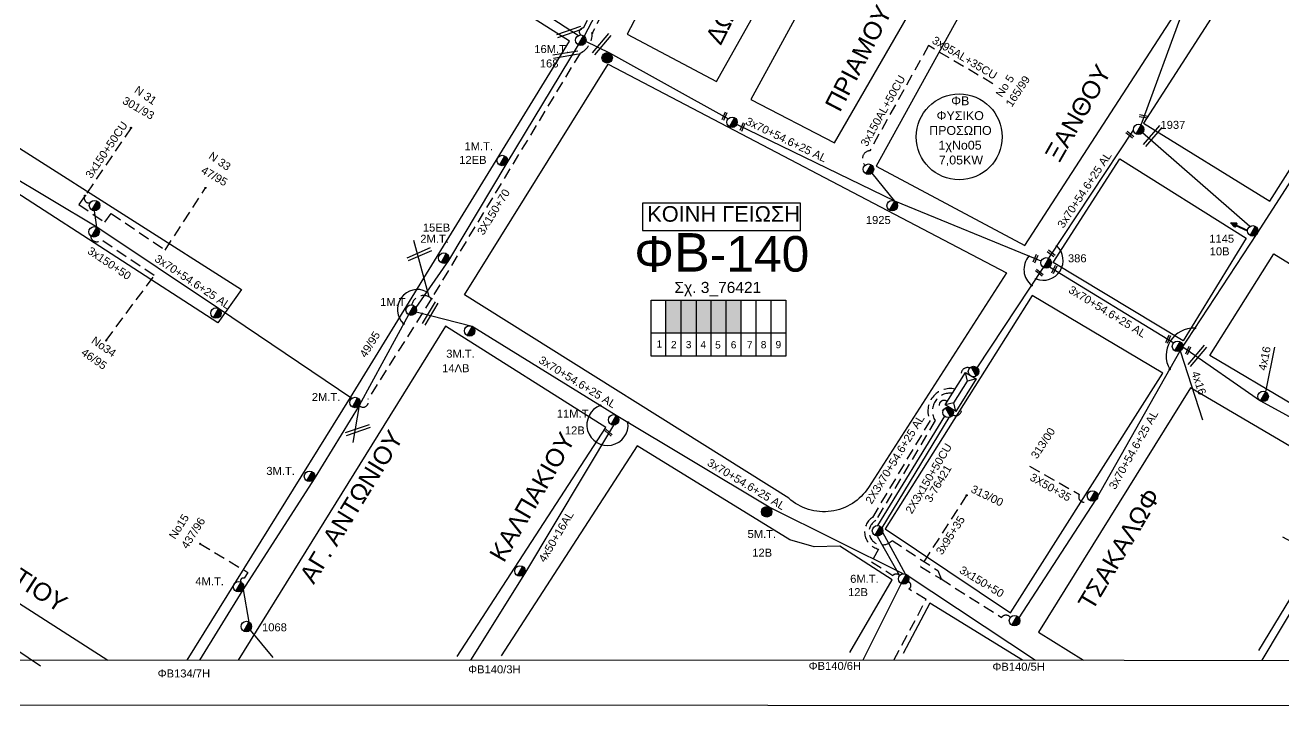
# Model space of a CAD drawing. Header units: millimetres. Extents: x 855 to 3091, y 750 to 2767.
# Drawn here: x 1805.6 to 2088.7, y 753.1 to 906.3 of the extents above; entities that cross this region are included whole.
import ezdxf
from ezdxf.enums import TextEntityAlignment as Align

# ---------------------------------------------------------------- set-up
doc = ezdxf.new("R2010")
doc.units = ezdxf.units.MM
doc.linetypes.add('DASHED', pattern=[19.05, 12.7, -6.35])
for name, color, linetype, lineweight in [('3x150+50', 7, 'Continuous', 30), ('3x150+50CU', 7, 'Continuous', 30), ('3x150+70', 7, 'Continuous', 30), ('3x150AL+50CU', 7, 'Continuous', 30), ('3X50+35', 7, 'Continuous', 30), ('3x70+54.6+25 AL', 7, 'SYN_LINE', 30), ('3x95+35', 7, 'Continuous', 30), ('3x95AL+35CU', 7, 'Continuous', 30), ('4x16', 7, 'Continuous', 30), ('4x16CU', 7, 'Continuous', 30), ('4x50+16AL', 7, 'Continuous', 30), ('Υπόβαθρο ΔΕΗ', 7, 'Continuous', 30)]:
    doc.layers.add(name, color=color, linetype=linetype, lineweight=lineweight)
for name, color, linetype in [('Pillar OTE', 7, 'Continuous'), ('TEXT ΚΑΛΩΔΙΩΝ', 7, 'Continuous'), ('Άγνωστα', 7, 'Continuous'), ('ΑΓΝΩΣΤΟ ΕΝΑΕΡΙΟ ΚΑΛΩΔΙΟ', 7, 'Continuous'), ('ΑΓΝΩΣΤΟ ΥΠΟΓΕΙΟ ΚΑΛΩΔΙΟ', 7, 'DASHED'), ('Επίτονοι', 7, 'Continuous'), ('Επιγραφές - Σχήματα', 7, 'Continuous'), ('Καλώδια ΧΤ   3x150AL+50CU', 7, 'DASHED'), ('Μηχανική τομή', 7, 'Continuous'), ('Στύλος Ξύλινος', 7, 'Continuous'), ('Στύλος Ξύλινος @ 1', 7, 'Continuous'), ('Στύλος ΦΜ', 7, 'Continuous'), ('Στύλος ΦΜ @ 1', 7, 'Continuous'), ('Συνδέσεις', 7, 'Continuous'), ('Τομή', 7, 'Continuous'), ('Υποσταθμός εναέριος 2 στύλων', 7, 'Continuous'), ('Υποσταθμός πόλεως', 7, 'Continuous')]:
    doc.layers.add(name, color=color, linetype=linetype)
doc.styles.add('arial', font='arial.ttf')
doc.styles.get("Standard").update_dxf_attribs({"font": 'arial.ttf'})
doc.linetypes.add('SYN_LINE', pattern='A,0.5,-0.0001,["/\\/\\/\\/",Standard,S=0.1,R=0,X=0,Y=-0.05],-0.25', length=0.7501)

# ---------------------------------------------------------------- blocks, each defined once
blk = doc.blocks.new('ΥΠΑΡΧΩΝ ΤΣΙΜΕΝΤΕΝΙΟΣ ΣΤΥΛΟΣ')
at = {"layer": 'Στύλος ΦΜ'}
blk.add_hatch(color=7, dxfattribs=at).paths.add_polyline_path([(-1.29, -2.28, 0.574793), (2.62, 0, 0.268822), (1.3, 2.27)])
at = {"layer": 'Στύλος ΦΜ', "color": 7}
blk.add_line((-1.29, -2.28), (1.3, 2.27), dxfattribs=at)
blk.add_circle((0, 0), 2.62, dxfattribs=at)
at = {"layer": 'Στύλος ΦΜ', "flags": 4}
for tag, p in [('ΤΥΠΟΣ', (-4.91, 3.03)), ('ΑΡΙΘΜΟΣ', (-4.68, 8.05))]:
    blk.add_attdef(tag, p, '', height=4, dxfattribs=at)
blk = doc.blocks.new('ΥΠΑΡΧΩΝ ΞΥΛΙΝΟΣ ΣΤΥΛΟΣ')
at = {"layer": 'Στύλος Ξύλινος'}
h = blk.add_hatch(color=7, dxfattribs=at)
h.paths.add_polyline_path([(-2.62, 0, 0.270008), (-1.29, -2.28), (1.3, 2.27, 0.576266)])
h.paths.add_polyline_path([(-1.29, -2.28, 0.574793), (2.62, 0, 0.268822), (1.3, 2.27)])
at = {"layer": 'Στύλος Ξύλινος', "color": 7}
blk.add_line((-1.29, -2.28), (1.3, 2.27), dxfattribs=at)
blk.add_circle((0, 0), 2.62, dxfattribs=at)
at = {"layer": 'Στύλος Ξύλινος', "flags": 4}
for tag, p in [('ΑΡΙΘΜΟΣ', (-4.91, 8.6)), ('ΤΥΠΟΣ', (-4.85, 3.39))]:
    blk.add_attdef(tag, p, '', height=4, dxfattribs=at)
blk = doc.blocks.new('ΥΠΟΣΤΑΘΜΟΣ ΕΝΑΕΡΙΟΣ ΕΠΙ 2 ΣΤΥΛΩΝ')
at = {"layer": 'Υποσταθμός εναέριος 2 στύλων', "linetype": 'Continuous'}
for points in [[(-11.97, -2.11, 0.574793), (-8.45, -0.07, 0.268822), (-9.64, 1.98)], [(9.68, -2.15, 0.574793), (13.19, -0.1, 0.268822), (12.01, 1.95)]]:
    blk.add_hatch(color=256, dxfattribs=at).paths.add_polyline_path(points)
for p, q in [((-11.97, -2.11), (-9.64, 1.98)), ((9.68, -2.15), (12.01, 1.95))]:
    blk.add_line(p, q, dxfattribs=at)
for centre in [(-10.81, -0.07), (10.84, -0.1)]:
    blk.add_circle(centre, 2.36, dxfattribs=at)
at = {"layer": 'Υποσταθμός πόλεως', "linetype": 'Continuous', "ltscale": 40}
blk.add_lwpolyline([(-8.57, 2.82), (8.57, 2.82), (8.57, -2.82), (-8.57, -2.82)], close=True, dxfattribs=at)
for points in [[(-5.75, 0), (-8.57, 2.82)], [(-8.57, -2.82), (-5.75, 0)], [(-5.75, 0), (5.75, 0)], [(5.75, 0), (8.57, 2.82)], [(8.57, -2.82), (5.75, 0)]]:
    blk.add_lwpolyline(points, dxfattribs=at)
at = {"layer": 'Υποσταθμός εναέριος 2 στύλων', "ltscale": 40, "flags": 1}
for tag, p in [('ΜΕΤΑΣΧΗΜΑΤΙΣΜΟΣ', (14.09, 2.51)), ('ΙΣΧΥΣ', (14.07, -0.28)), ('ΑΡΙΘΜΟΣ', (14.19, -3))]:
    blk.add_attdef(tag, p, '', height=1.8, dxfattribs=at)
blk = doc.blocks.new('_ΣΥΝΔΕΣΗ')
at = {"layer": 'Συνδέσεις', "linetype": 'SYN_LINE', "ltscale": 40}
blk.add_hatch(color=256, dxfattribs=at).paths.add_polyline_path([(0.5, 0, 1), (-0.5, 0, 1)])
at = {"layer": 'Συνδέσεις'}
blk.add_circle((0, 0), 0.5, dxfattribs=at)
blk = doc.blocks.new('ΤΟΜΗ')
at = {"layer": 'Τομή', "ltscale": 40}
for p, q in [((-5.7, 0), (17.1, 0)), ((-5.7, -2.8), (17.1, -2.8))]:
    blk.add_line(p, q, dxfattribs=at)
blk = doc.blocks.new('ΜΗΧΑΝΙΚΗ ΤΟΜΗ')
at = {"layer": 'Μηχανική τομή', "ltscale": 40}
for p, q in [((-1.9, 0.8), (5.7, 0.8)), ((-1.9, -0.8), (5.7, -0.8))]:
    blk.add_line(p, q, dxfattribs=at)
blk = doc.blocks.new('ΕΠΙΤΟΝΟΣ')
at = {"layer": 'Επίτονοι', "lineweight": 40, "ltscale": 40}
blk.add_hatch(color=256, dxfattribs=at).paths.add_polyline_path([(-1.13, 6.47), (0, 9.1), (1.13, 6.47)])
for p, q in [((-1.13, 6.47), (0, 9.1)), ((1.13, 6.47), (-1.13, 6.47)), ((-1.13, 6.47), (0, 6.47)), ((0, 9.1), (1.13, 6.47)), ((0, 6.47), (0, 0))]:
    blk.add_line(p, q, dxfattribs=at)

msp = doc.modelspace()

# ---------------------------------------------------------------- hatches: boundary and pattern name
at = {"layer": 'Καλώδια ΧΤ   3x150AL+50CU', "linetype": 'DASHED', "lineweight": -3, "ltscale": 0.2}
h = msp.add_hatch(color=27, dxfattribs=at)
h.dxf.hatch_style = 1
h.paths.add_polyline_path([(1953.12, 844.45), (1949.68, 844.45), (1949.68, 837.09), (1953.12, 837.09)])
h = msp.add_hatch(color=5, dxfattribs=at)
h.dxf.hatch_style = 1
h.paths.add_polyline_path([(1953.12, 837.09), (1956.56, 837.08), (1956.56, 844.45), (1953.12, 844.45)])
h = msp.add_hatch(color=1, dxfattribs=at)
h.dxf.hatch_style = 1
h.paths.add_polyline_path([(1959.86, 844.45), (1956.56, 844.45), (1956.56, 837.08), (1959.86, 837.08)])
h = msp.add_hatch(color=6, dxfattribs=at)
h.dxf.hatch_style = 1
h.paths.add_polyline_path([(1963.24, 844.45), (1959.86, 844.45), (1959.86, 837.08), (1963.24, 837.08)])
h = msp.add_hatch(color=85, dxfattribs=at)
h.dxf.hatch_style = 1
h.paths.add_polyline_path([(1963.24, 837.08), (1966.64, 837.07), (1966.64, 844.45), (1963.24, 844.45)])

# ---------------------------------------------------------------- linework, layer by layer
at = {"lineweight": -3, "ltscale": 0.2}
msp.add_circle((2015.67, 881.16), 9.67, dxfattribs=at)
at = {"layer": '3x150+50', "lineweight": -3}
msp.add_lwpolyline([(876.93, 763.69), (2934.6, 763.16), (2934.6, 1746.06), (876.93, 1746.06)], close=True, dxfattribs=at)
at = {"layer": '3x150+50', "color": 2, "linetype": 'DASHED', "lineweight": -3, "ltscale": 0.2}
msp.add_lwpolyline([(1823.78, 835.32), (1834.62, 849.94), (1822.68, 857.97, -0.663793), (1820.3, 858.91, 0.000137)], format="xyb", dxfattribs=at)
at = {"layer": '3x150+50', "color": 5, "linetype": 'DASHED', "lineweight": -3, "ltscale": 0.2}
msp.add_lwpolyline([(2007, 784.46), (2011.58, 781.69), (2025.2, 773.04, -0.513814), (2027.18, 773.02)], format="xyb", dxfattribs=at)
at = {"layer": '3x150+50CU', "color": 2, "linetype": 'DASHED', "lineweight": -3, "ltscale": 0.2}
msp.add_lwpolyline([(1829.4, 883.2), (1819.05, 867.94, 0.683085), (1820.17, 866.31, 1.83171)], format="xyb", dxfattribs=at)
at = {"layer": '3x150+50CU', "color": 27, "linetype": 'DASHED', "lineweight": -3, "ltscale": 0.2}
msp.add_lwpolyline([(2018.03, 829.16, 0.719894), (2016.35, 827.02, -0.357098)], format="xyb", dxfattribs=at)
at = {"layer": '3x150+50CU', "color": 1, "linetype": 'DASHED', "lineweight": -3, "ltscale": 0.2}
msp.add_lwpolyline([(2014.73, 824.41, 0.621844), (2009.11, 817.34), (1996.16, 795.55, 0.664775), (1997.53, 788.42), (1995.94, 785.51), (2000.78, 782.5, -0.433271), (2002.27, 782.44)], format="xyb", dxfattribs=at)
at = {"layer": '3x150+50CU', "color": 5, "linetype": 'DASHED', "lineweight": -3, "ltscale": 0.2}
msp.add_lwpolyline([(2014.15, 823.47, 0.637553), (2010.27, 817.32), (1996.89, 794.83, 1.188342), (2000.56, 790.36), (2010.85, 783.58), (2011.58, 781.69)], format="xyb", dxfattribs=at)
at = {"layer": '3x150+50CU', "color": 85, "linetype": 'DASHED', "lineweight": -3, "ltscale": 0.2}
msp.add_lwpolyline([(2012.11, 819.66, -1.324947), (2012.99, 821.6, 0.014241)], format="xyb", dxfattribs=at)
at = {"layer": '3x150+50CU', "color": 6, "linetype": 'DASHED', "lineweight": -3, "ltscale": 0.2}
msp.add_lwpolyline([(2014.23, 818.64, 0.969147), (2015.7, 820.62, -1.846917)], format="xyb", dxfattribs=at)
at = {"layer": '3x150+70', "color": 85, "linetype": 'DASHED', "lineweight": -3, "ltscale": 0.2}
for points in [[(1954.92, 946.31, -0.544925), (1951.16, 939.27), (1933.1, 904.48, -0.311334), (1930.39, 900.01), (1896.96, 844.76, 0.580515), (1892.52, 843.34)], [(1896.96, 844.76), (1882.66, 822.04, -0.839898), (1880.73, 820.69, 20.297182)]]:
    msp.add_lwpolyline(points, format="xyb", dxfattribs=at)
at = {"layer": '3x150AL+50CU', "color": 27, "linetype": 'DASHED', "lineweight": -3, "ltscale": 0.2}
msp.add_lwpolyline([(2008.77, 901.69), (1995.56, 878.05, 0.64524), (1994.5, 874.78, 62.703297)], format="xyb", dxfattribs=at)
at = {"layer": '3X50+35', "color": 5, "linetype": 'DASHED', "lineweight": -3, "ltscale": 0.2}
msp.add_lwpolyline([(2031.49, 807.05), (2042.71, 800.72, 1.034109), (2044.76, 799.61, 331.216071)], format="xyb", dxfattribs=at)
at = {"layer": '3x70+54.6+25 AL', "color": 27, "linetype": 'SYN_LINE', "lineweight": -3, "ltscale": 15}
for points in [[(2056.61, 883.86), (2066.1, 909.78)], [(1963.72, 885.25), (1937.08, 899.96), (1931.71, 902.65)], [(2034.1, 853.16), (2001.2, 866.69), (1965.64, 883.93)], [(2035.81, 853.83), (2054.86, 882.64)], [(2001.2, 866.69), (1996.07, 873.02)], [(2019.75, 829.17), (2034.64, 851.79)], [(2035.99, 851.92), (2063.93, 834.83)], [(2083.81, 763.38), (2096.89, 785.24)]]:
    msp.add_lwpolyline(points, dxfattribs=at)
at = {"layer": '3x70+54.6+25 AL', "color": 2, "linetype": 'SYN_LINE', "lineweight": -3, "ltscale": 15}
for points in [[(1929.98, 901.88), (1913.93, 875.28), (1900.8, 853.37), (1893.43, 842.77)], [(1879.06, 822.32), (1849.08, 842.53), (1821.68, 860.81), (1790.78, 879.32)], [(1891.83, 841.15), (1880.73, 820.69), (1870.57, 804.2), (1854.55, 779.26), (1844.82, 763.44)]]:
    msp.add_lwpolyline(points, dxfattribs=at)
at = {"layer": '3x70+54.6+25 AL', "color": 5, "linetype": 'SYN_LINE', "lineweight": -3, "ltscale": 15}
for points in [[(2029.14, 772.91), (2046.44, 799.48), (2065.34, 832.98), (2082.72, 859.43), (2101.69, 888.86)], [(2081.01, 860.96), (2056.91, 882.06)]]:
    msp.add_lwpolyline(points, dxfattribs=at)
at = {"layer": '3x70+54.6+25 AL', "color": 2, "linetype": 'SYN_LINE', "lineweight": -3, "ltscale": 4}
msp.add_lwpolyline([(1821.68, 860.81), (1821.21, 864.51)], dxfattribs=at)
at = {"layer": '3x70+54.6+25 AL', "color": 1, "linetype": 'SYN_LINE', "lineweight": -3, "ltscale": 15}
msp.add_lwpolyline([(2003.07, 782.87), (1972.96, 797.81), (1938.53, 818.5), (1906.15, 838.51), (1893.51, 841.75)], dxfattribs=at)
at = {"layer": '3x70+54.6+25 AL', "color": 30, "linetype": 'SYN_LINE', "lineweight": -3, "ltscale": 15}
msp.add_lwpolyline([(2065.96, 833.92), (2083.45, 821.74), (2118.01, 802.88), (2141.45, 789.09), (2167.41, 775)], dxfattribs=at)
at = {"layer": '3x70+54.6+25 AL', "color": 85, "linetype": 'SYN_LINE', "lineweight": -3, "ltscale": 15}
for points in [[(2012.4, 818.29), (1997.3, 793.69)], [(2002.6, 780.67), (1994, 763.4)]]:
    msp.add_lwpolyline(points, dxfattribs=at)
at = {"layer": '3x70+54.6+25 AL', "color": 6, "linetype": 'SYN_LINE', "lineweight": -3, "ltscale": 15}
for points in [[(2013.35, 818.01), (1998.25, 793.22)], [(1758.7, 793.76), (1780.52, 781.31), (1809.07, 762.15)]]:
    msp.add_lwpolyline(points, dxfattribs=at)
at = {"layer": '3x70+54.6+25 AL', "color": 85, "linetype": 'SYN_LINE', "lineweight": -3, "ltscale": 12}
msp.add_lwpolyline([(1997.22, 791.34), (2002.27, 782.44)], dxfattribs=at)
at = {"layer": '3x70+54.6+25 AL', "color": 6, "linetype": 'SYN_LINE', "lineweight": -3, "ltscale": 12}
for points in [[(1998.45, 792.22), (2003.52, 782.82)], [(2003.77, 782.72), (2032.85, 763.39)]]:
    msp.add_lwpolyline(points, dxfattribs=at)
at = {"layer": '3x70+54.6+25 AL', "color": 2, "linetype": 'SYN_LINE', "lineweight": -3, "ltscale": 8}
msp.add_lwpolyline([(1854.6, 779.34), (1855.92, 772)], dxfattribs=at)
at = {"layer": '3x70+54.6+25 AL', "color": 2, "linetype": 'SYN_LINE', "lineweight": -3, "ltscale": 10}
msp.add_lwpolyline([(1856.21, 770.2), (1861.3, 763.98)], dxfattribs=at)
at = {"layer": '3x95+35', "color": 5, "linetype": 'DASHED', "lineweight": -3, "ltscale": 0.2}
msp.add_lwpolyline([(2017.34, 800.51), (2007, 784.46)], dxfattribs=at)
at = {"layer": '3x95AL+35CU', "color": 27, "linetype": 'DASHED', "lineweight": -3, "ltscale": 0.2}
msp.add_lwpolyline([(2023.21, 893.11), (2008.77, 901.69)], dxfattribs=at)
at = {"layer": '4x16', "color": 27, "linetype": 'SYN_LINE', "lineweight": -3, "ltscale": 15}
msp.add_lwpolyline([(2065.34, 832.98), (2070.41, 817.49)], dxfattribs=at)
at = {"layer": '4x16', "color": 30, "linetype": 'SYN_LINE', "lineweight": -3, "ltscale": 10}
msp.add_lwpolyline([(2084.62, 823.78), (2086.69, 833.84)], dxfattribs=at)
at = {"layer": '4x16CU', "color": 27, "linetype": 'SYN_LINE', "lineweight": -3, "ltscale": 10}
msp.add_lwpolyline([(2096.44, 786.83), (2088.45, 791.11)], dxfattribs=at)
at = {"layer": '4x50+16AL', "color": 6, "linetype": 'Continuous', "lineweight": -3, "ltscale": 0.2}
msp.add_lwpolyline([(1778.8, 997.82), (1804.38, 983.87), (1836.82, 963.15), (1863.98, 946.66), (1897.88, 924.98), (1930.06, 903.97)], dxfattribs=at)
at = {"layer": '4x50+16AL', "color": 1, "linetype": 'Continuous', "lineweight": -3, "ltscale": 0.2}
msp.add_lwpolyline([(1937.92, 816.31), (1917.86, 782.82), (1905.74, 763.43)], dxfattribs=at)
at = {"layer": 'Pillar OTE', "lineweight": -3, "ltscale": 40}
for points in [[(1946.35, 831.81), (1946.35, 844.45), (1976.69, 844.45), (1976.68, 831.78), (1946.35, 831.81)], [(1949.68, 831.81), (1949.68, 844.45)], [(1953.12, 831.81), (1953.12, 844.45)], [(1956.56, 831.8), (1956.56, 844.45)], [(1959.86, 831.8), (1959.86, 844.45)], [(1963.24, 831.8), (1963.24, 844.45)], [(1966.64, 831.79), (1966.64, 844.45)], [(1969.98, 831.79), (1969.98, 844.45)], [(1973.36, 831.79), (1973.37, 844.45)], [(1946.35, 837.09), (1976.68, 837.06)]]:
    msp.add_lwpolyline(points, dxfattribs=at)
at = {"layer": 'ΑΓΝΩΣΤΟ ΕΝΑΕΡΙΟ ΚΑΛΩΔΙΟ', "color": 5, "linetype": 'Continuous', "lineweight": -3, "ltscale": 0.2}
msp.add_lwpolyline([(1951.08, 941.66), (1931.32, 903.81)], dxfattribs=at)
at = {"layer": 'ΑΓΝΩΣΤΟ ΥΠΟΓΕΙΟ ΚΑΛΩΔΙΟ', "color": 1, "linetype": 'DASHED', "lineweight": -3, "ltscale": 0.2}
msp.add_lwpolyline([(1954.09, 944.79, -0.631967), (1949.56, 941.16), (1931.11, 905.61, 0.782654), (1930.6, 904.09, 94.740113)], format="xyb", dxfattribs=at)
at = {"layer": 'ΑΓΝΩΣΤΟ ΥΠΟΓΕΙΟ ΚΑΛΩΔΙΟ', "color": 2, "linetype": 'DASHED', "lineweight": -3, "ltscale": 0.2}
msp.add_lwpolyline([(1819.05, 867.94), (1817.68, 865.93), (1823.47, 861.98), (1824.89, 863.95), (1837.06, 855.69), (1846.15, 869.66)], dxfattribs=at)
msp.add_lwpolyline([(1844.93, 789.59), (1855.67, 783.16), (1854.81, 781.84, 0.793912), (1854.17, 780.96, -1.755341)], format="xyb", dxfattribs=at)
at = {"layer": 'ΑΓΝΩΣΤΟ ΥΠΟΓΕΙΟ ΚΑΛΩΔΙΟ', "color": 6, "linetype": 'DASHED', "lineweight": -3, "ltscale": 0.2}
msp.add_lwpolyline([(2000.97, 763.4), (2008.23, 777.07), (2004.31, 779.44, 0.71381), (2004.18, 781.07, -14.385086)], format="xyb", dxfattribs=at)
at = {"layer": 'Επιγραφές - Σχήματα', "lineweight": -3}
msp.add_lwpolyline([(854.53, 1772.42), (3089.94, 1772.28), (3090.64, 753.14), (854.53, 753.28)], close=True, dxfattribs=at)
at = {"layer": 'Επιγραφές - Σχήματα', "color": 206, "lineweight": -3}
msp.add_lwpolyline([(1944.42, 860.08), (1979.94, 860.08), (1979.94, 866.25), (1944.42, 866.25)], close=True, dxfattribs=at)
at = {"layer": 'Υπόβαθρο ΔΕΗ', "lineweight": -3}
for points in [[(2018.75, 959.53), (2041.25, 1004.32), (2003.27, 1022.91), (1940.97, 904.29), (1961.06, 893.62), (1980.7, 928.65)], [(1842.04, 763.44), (1878.77, 822.48), (1928.04, 902.71), (1784.57, 993.39), (1754.27, 910.43), (1854.27, 846.83), (1848.89, 839.32), (1780.71, 883.44), (1770.41, 890.11), (1751.57, 902.88), (1723.63, 827.95), (1824.17, 763.45)], [(1988.4, 925.5), (1968.8, 889.59), (1987.64, 879.84), (2007.93, 915.07)], [(2016.95, 910.75), (1997.03, 874.55), (2030.4, 856.73), (2072.74, 922.01), (2078.86, 918.04), (2057.1, 884.25), (2085.57, 866.72), (2105.67, 898.32), (2111.95, 894.32), (2091.92, 862.78), (2129.56, 839.75)], [(1896.44, 845.13), (1893, 857.82)], [(1902.75, 764.27), (1936.18, 815.8), (1900.13, 838.59), (1853.5, 763.44)], [(2083.1, 765.6), (2105.51, 802.51), (2067.73, 824.68), (2033.53, 769.69), (2043.66, 763.39)], [(1880.73, 820.69), (1879.31, 812.42)], [(1991.07, 765.13), (2000.63, 781.5), (1988.79, 789.03), (1983.02, 788.91), (1977.54, 790.47), (1943.22, 811.66), (1912.67, 764.42)], [(2029.92, 763.4), (2009.03, 776.25), (2003.06, 764.89)]]:
    msp.add_lwpolyline(points, dxfattribs=at)
msp.add_lwpolyline([(1936.7, 897.5), (2026.3, 850.53), (1995.27, 802.28, -0.461859), (1977.33, 799.86), (1904.39, 845.62)], format="xyb", close=True, dxfattribs=at)
for points in [[(2051.78, 876.25), (2080.2, 858.4), (2066.04, 835.27), (2036.82, 852.9)], [(2123.72, 831.89), (2109.99, 809.48), (2072.02, 831.98), (2086.42, 854.85)], [(2027.21, 774.07), (2061.45, 828.02), (2032.11, 845.44), (1999, 792.97)]]:
    msp.add_lwpolyline(points, close=True, dxfattribs=at)
for centre, radius, start, end in [((2034.57, 853.37), 4.48, 248.6701, 46.4879), ((2034.8, 851.3), 4.57, 139.0292, 231.5971), ((1893.81, 842.33), 4.48, 62.4451, 226.2771), ((2068.43, 831.91), 6.21, 87.4155, 209.3374), ((1936.56, 816.36), 4.64, 110.2799, 6.892)]:
    msp.add_arc(centre, radius, start, end, dxfattribs=at)

# ---------------------------------------------------------------- block references
at = {"layer": 'Επίτονοι', "lineweight": -3, "xscale": 0.449999999999818, "yscale": 0.449999999999818, "zscale": 0.449999999999818, "rotation": 65.33410312739957}
msp.add_blockref('ΕΠΙΤΟΝΟΣ', (2080.52, 860.09), dxfattribs=at)
at = {"layer": 'Μηχανική τομή', "lineweight": -3, "xscale": 0.2499999999999999, "yscale": 0.2499999999999999, "zscale": 0.2499999999999999}
for p, rotation in [((1962.72, 885.41), 65.68131416609452), ((1966.78, 882.99), 65.68131416609452), ((2057.58, 885.63), 169.1568937266984), ((2054.42, 881.33), 142.0564718289405), ((2036.74, 854.6), 142.0564718289405), ((2032.68, 853.36), 65.68131416609452), ((2036.91, 850.9), 65.68131416609452), ((2034.07, 850.27), 142.0564718289405), ((2062.53, 835.23), 65.68131416609452), ((2067.02, 832.69), 65.68131416609452), ((1937.16, 814.28), 138.3872582229216)]:
    msp.add_blockref('ΜΗΧΑΝΙΚΗ ΤΟΜΗ', p, dxfattribs=dict(at, rotation=rotation))
at = {"layer": 'Στύλος Ξύλινος @ 1', "lineweight": -3, "ltscale": 40, "xscale": 0.4499999999998181, "yscale": 0.4499999999998181, "zscale": 0.4499999999998181}
msp.add_blockref('ΥΠΑΡΧΩΝ ΞΥΛΙΝΟΣ ΣΤΥΛΟΣ', (1936.49, 898.94), dxfattribs=at)
at = {"layer": 'Στύλος Ξύλινος @ 1', "lineweight": -3, "ltscale": 40}
ref = msp.add_blockref('ΥΠΑΡΧΩΝ ΞΥΛΙΝΟΣ ΣΤΥΛΟΣ', (1972.37, 796.79), dxfattribs=dict(at, xscale=0.4499999999998181, yscale=0.4499999999998181, zscale=0.4499999999998181))
ref.add_attrib('ΤΥΠΟΣ', '5M.T.', (1968.07, 790.91), dxfattribs={"layer": 'Στύλος Ξύλινος', "height": 1.8, "flags": 4})
ref.add_attrib('ΑΡΙΘΜΟΣ', '12B', (1969.12, 786.7), dxfattribs={"layer": 'Στύλος Ξύλινος', "height": 1.8, "flags": 4})
at = {"layer": 'Στύλος ΦΜ @ 1', "lineweight": -3, "ltscale": 40}
ref = msp.add_blockref('ΥΠΑΡΧΩΝ ΤΣΙΜΕΝΤΕΝΙΟΣ ΣΤΥΛΟΣ', (1930.56, 902.91), dxfattribs=dict(at, xscale=0.449999999999818, yscale=0.449999999999818, zscale=0.449999999999818))
ref.add_attrib('ΤΥΠΟΣ', '16M.T.', (1920.1, 900.02), dxfattribs={"layer": 'Στύλος ΦΜ', "height": 1.8, "flags": 4})
ref.add_attrib('ΑΡΙΘΜΟΣ', '168', (1921.34, 896.78), dxfattribs={"layer": 'Στύλος ΦΜ', "height": 1.8, "flags": 4})
for p, xscale, yscale, zscale in [((1964.58, 884.44), 0.4499999999998181, 0.4499999999998181, 0.4499999999998181), ((1995.26, 873.88), 0.4499999999998181, 0.4499999999998181, 0.4499999999998181), ((1821.18, 865.69), 0.4499999999998183, 0.4499999999998183, 0.4499999999998183), ((1821.09, 859.79), 0.4499999999998183, 0.4499999999998183, 0.4499999999998183), ((1848.5, 841.51), 0.4499999999998183, 0.4499999999998183, 0.4499999999998183), ((2064.78, 834.02), 0.4499999999998181, 0.4499999999998181, 0.4499999999998181), ((2084.03, 822.76), 0.4499999999998181, 0.4499999999998181, 0.4499999999998181), ((2045.67, 800.36), 0.4499999999998181, 0.4499999999998181, 0.4499999999998181), ((1997.31, 792.52), 0.4499999999998181, 0.4499999999998181, 0.4499999999998181), ((1916.88, 783.47), 0.4499999999998181, 0.4499999999998181, 0.4499999999998181), ((2028.12, 772.31), 0.4499999999998181, 0.4499999999998181, 0.4499999999998181)]:
    msp.add_blockref('ΥΠΑΡΧΩΝ ΤΣΙΜΕΝΤΕΝΙΟΣ ΣΤΥΛΟΣ', p, dxfattribs=dict(at, xscale=xscale, yscale=yscale, zscale=zscale))
ref = msp.add_blockref('ΥΠΑΡΧΩΝ ΤΣΙΜΕΝΤΕΝΙΟΣ ΣΤΥΛΟΣ', (2056.02, 882.84), dxfattribs=dict(at, xscale=0.449999999999818, yscale=0.449999999999818, zscale=0.449999999999818))
ref.add_attrib('ΤΥΠΟΣ', '1937', (2060.94, 882.96), dxfattribs={"layer": 'Στύλος ΦΜ', "height": 1.8, "flags": 4})
ref = msp.add_blockref('ΥΠΑΡΧΩΝ ΤΣΙΜΕΝΤΕΝΙΟΣ ΣΤΥΛΟΣ', (1912.89, 875.84), dxfattribs=dict(at, xscale=0.449999999999818, yscale=0.449999999999818, zscale=0.449999999999818))
ref.add_attrib('ΤΥΠΟΣ', '1M.T.', (1904.4, 878.16), dxfattribs={"layer": 'Στύλος ΦΜ', "height": 1.8, "flags": 4})
ref.add_attrib('ΑΡΙΘΜΟΣ', '12EB', (1903.21, 875.07), dxfattribs={"layer": 'Στύλος ΦΜ', "height": 1.8, "flags": 4})
ref = msp.add_blockref('ΥΠΑΡΧΩΝ ΤΣΙΜΕΝΤΕΝΙΟΣ ΣΤΥΛΟΣ', (2000.61, 865.67), dxfattribs=dict(at, xscale=0.449999999999818, yscale=0.449999999999818, zscale=0.449999999999818))
ref.add_attrib('ΑΡΙΘΜΟΣ', '1925', (1994.68, 861.55), dxfattribs={"layer": 'Στύλος ΦΜ', "height": 1.8, "flags": 4})
ref = msp.add_blockref('ΥΠΑΡΧΩΝ ΤΣΙΜΕΝΤΕΝΙΟΣ ΣΤΥΛΟΣ', (1899.73, 853.87), dxfattribs=dict(at, xscale=0.449999999999818, yscale=0.449999999999818, zscale=0.449999999999818))
ref.add_attrib('ΤΥΠΟΣ', '2M.T.', (1894.46, 857.32), dxfattribs={"layer": 'Στύλος ΦΜ', "height": 1.8, "flags": 4})
ref.add_attrib('ΑΡΙΘΜΟΣ', '15EB', (1895.04, 859.85), dxfattribs={"layer": 'Στύλος ΦΜ', "height": 1.8, "flags": 4})
ref = msp.add_blockref('ΥΠΑΡΧΩΝ ΤΣΙΜΕΝΤΕΝΙΟΣ ΣΤΥΛΟΣ', (2081.69, 860), dxfattribs=dict(at, xscale=0.4499999999998181, yscale=0.4499999999998181, zscale=0.4499999999998181))
ref.add_attrib('ΤΥΠΟΣ', '1145', (2071.91, 857.35), dxfattribs={"layer": 'Στύλος ΦΜ', "height": 1.8, "rotation": 360, "flags": 4})
ref.add_attrib('ΑΡΙΘΜΟΣ', '10B', (2072.01, 854.5), dxfattribs={"layer": 'Στύλος ΦΜ', "height": 1.8, "rotation": 360, "flags": 4})
ref = msp.add_blockref('ΥΠΑΡΧΩΝ ΤΣΙΜΕΝΤΕΝΙΟΣ ΣΤΥΛΟΣ', (2035.22, 852.81), dxfattribs=dict(at, xscale=0.449999999999818, yscale=0.449999999999818, zscale=0.449999999999818))
ref.add_attrib('ΤΥΠΟΣ', '386', (2040.13, 852.94), dxfattribs={"layer": 'Στύλος ΦΜ', "height": 1.8, "flags": 4})
ref = msp.add_blockref('ΥΠΑΡΧΩΝ ΤΣΙΜΕΝΤΕΝΙΟΣ ΣΤΥΛΟΣ', (1892.41, 842.17), dxfattribs=dict(at, xscale=0.449999999999818, yscale=0.449999999999818, zscale=0.449999999999818))
ref.add_attrib('ΤΥΠΟΣ', '1M.T.', (1885.43, 843.1), dxfattribs={"layer": 'Στύλος ΦΜ', "height": 1.8, "flags": 4})
ref = msp.add_blockref('ΥΠΑΡΧΩΝ ΤΣΙΜΕΝΤΕΝΙΟΣ ΣΤΥΛΟΣ', (1905.56, 837.49), dxfattribs=dict(at, xscale=0.4499999999998181, yscale=0.4499999999998181, zscale=0.4499999999998181))
ref.add_attrib('ΤΥΠΟΣ', '3M.T.', (1900.29, 831.47), dxfattribs={"layer": 'Στύλος ΦΜ', "height": 1.8, "flags": 4})
ref.add_attrib('ΑΡΙΘΜΟΣ', '14ΛΒ', (1899.37, 828.2), dxfattribs={"layer": 'Στύλος ΦΜ', "height": 1.8, "flags": 4})
ref = msp.add_blockref('ΥΠΑΡΧΩΝ ΤΣΙΜΕΝΤΕΝΙΟΣ ΣΤΥΛΟΣ', (1879.78, 821.39), dxfattribs=dict(at, xscale=0.449999999999818, yscale=0.449999999999818, zscale=0.449999999999818))
ref.add_attrib('ΤΥΠΟΣ', '2M.T.', (1870.06, 821.72), dxfattribs={"layer": 'Στύλος ΦΜ', "height": 1.8, "flags": 4})
ref = msp.add_blockref('ΥΠΑΡΧΩΝ ΤΣΙΜΕΝΤΕΝΙΟΣ ΣΤΥΛΟΣ', (1937.94, 817.48), dxfattribs=dict(at, xscale=0.4499999999998181, yscale=0.4499999999998181, zscale=0.4499999999998181))
ref.add_attrib('ΤΥΠΟΣ', '11M.T.', (1925.16, 817.97), dxfattribs={"layer": 'Στύλος ΦΜ', "height": 1.8, "flags": 4})
ref.add_attrib('ΑΡΙΘΜΟΣ', '12B', (1926.97, 814.21), dxfattribs={"layer": 'Στύλος ΦΜ', "height": 1.8, "flags": 4})
ref = msp.add_blockref('ΥΠΑΡΧΩΝ ΤΣΙΜΕΝΤΕΝΙΟΣ ΣΤΥΛΟΣ', (1869.54, 804.78), dxfattribs=dict(at, xscale=0.449999999999818, yscale=0.449999999999818, zscale=0.449999999999818))
ref.add_attrib('ΤΥΠΟΣ', '3M.T.', (1859.82, 805.1), dxfattribs={"layer": 'Στύλος ΦΜ', "height": 1.8, "rotation": 360, "flags": 4})
ref = msp.add_blockref('ΥΠΑΡΧΩΝ ΤΣΙΜΕΝΤΕΝΙΟΣ ΣΤΥΛΟΣ', (1853.58, 779.94), dxfattribs=dict(at, xscale=0.4499999999998181, yscale=0.4499999999998181, zscale=0.4499999999998181))
ref.add_attrib('ΤΥΠΟΣ', '4M.T.', (1843.86, 780.26), dxfattribs={"layer": 'Στύλος ΦΜ', "height": 1.8, "rotation": 360, "flags": 4})
ref = msp.add_blockref('ΥΠΑΡΧΩΝ ΤΣΙΜΕΝΤΕΝΙΟΣ ΣΤΥΛΟΣ', (2003.18, 781.69), dxfattribs=dict(at, xscale=0.4499999999998181, yscale=0.4499999999998181, zscale=0.4499999999998181))
ref.add_attrib('ΤΥΠΟΣ', '6M.T.', (1991.15, 780.82), dxfattribs={"layer": 'Στύλος ΦΜ', "height": 1.8, "flags": 4})
ref.add_attrib('ΑΡΙΘΜΟΣ', '12B', (1990.67, 777.82), dxfattribs={"layer": 'Στύλος ΦΜ', "height": 1.8, "flags": 4})
ref = msp.add_blockref('ΥΠΑΡΧΩΝ ΤΣΙΜΕΝΤΕΝΙΟΣ ΣΤΥΛΟΣ', (1855.33, 770.98), dxfattribs=dict(at, xscale=0.4499999999998182, yscale=0.4499999999998182, zscale=0.4499999999998182))
ref.add_attrib('ΤΥΠΟΣ', '1068', (1858.86, 769.91), dxfattribs={"layer": 'Στύλος ΦΜ', "height": 1.8, "rotation": 360, "flags": 4})
at = {"layer": 'Συνδέσεις', "lineweight": -3, "xscale": 0.25, "yscale": 0.25, "zscale": 0.25}
for p in [(1933.1, 904.48), (1829.4, 883.2), (1846.15, 869.66), (1819.05, 867.95), (2037.65, 856.62), (2031.35, 854.3), (2032.94, 849.2), (2031.96, 847.72), (1895.89, 846.31), (1896.96, 844.76), (1890.71, 839.09), (2068.71, 838.12), (1823.78, 835.32), (2063.02, 828.87), (1934.96, 820.72), (1941.17, 816.92), (1935.28, 811.9), (2017.34, 800.51), (1844.93, 789.59), (2011.58, 781.7)]:
    msp.add_blockref('_ΣΥΝΔΕΣΗ', p, dxfattribs=at)
at = {"layer": 'Τομή', "lineweight": -3}
for p, xscale, yscale, zscale, rotation in [((1926.55, 904.65), 0.2499999999999999, 0.2499999999999999, 0.2499999999999999, 18.99359229488493), ((1934.09, 901.18), 0.2499999999999999, 0.2499999999999999, 0.2499999999999999, 49.29052211296267), ((1925.69, 899.81), 0.2499999999999999, 0.2499999999999999, 0.2499999999999999, 9.291428208572528), ((2058.02, 880.51), 0.2499999999999999, 0.2499999999999999, 0.2499999999999999, 49.29052211296267), ((1895.65, 854.95), 0.2499999999999999, 0.2499999999999999, 0.2499999999999999, 203.4518742251905), ((1897.66, 842.49), 0.2499999999999998, 0.2499999999999998, 0.2499999999999998, 238.9532200499036), ((2068.08, 831.05), 0.2499999999999999, 0.2499999999999999, 0.2499999999999999, 49.29052211296267), ((1879.01, 815.09), 0.2499999999999999, 0.2499999999999999, 0.2499999999999999, 18.93484595520185)]:
    msp.add_blockref('ΤΟΜΗ', p, dxfattribs=dict(at, xscale=xscale, yscale=yscale, zscale=zscale, rotation=rotation))
at = {"layer": 'Υποσταθμός εναέριος 2 στύλων', "lineweight": -3, "xscale": 0.4999999999999999, "yscale": 0.4999999999999999, "zscale": 0.4999999999999999, "rotation": 58.21911746174185}
msp.add_blockref('ΥΠΟΣΤΑΘΜΟΣ ΕΝΑΕΡΙΟΣ ΕΠΙ 2 ΣΤΥΛΩΝ', (2016, 823.78), dxfattribs=at)

# ---------------------------------------------------------------- texts
at = {"lineweight": -3, "ltscale": 40, "char_height": 4, "width": 65.6312, "attachment_point": 1, "style": 'arial'}
for s, insert, rotation in [('ΔΩPIEΩN', (1958.47, 903.38), 63.58), ('ΠPIAMOY', (1985.29, 888.35), 62.5826), ('ΞANΘOY', (2034.76, 877.19), 60.3187), ('ΑΓ. ΑΝΤΩΝΙΟΥ', (1867.07, 782.4), 58.5212), ('KAΛΠAKIOY', (1909.79, 787.17), 59.9035), ('TΣAKAΛΩΦ', (2042.18, 776.37), 59.3101), ('25ης MAPTIOY', (1783.01, 798.34), 327.0484)]:
    msp.add_mtext(s, dxfattribs=dict(at, insert=insert, rotation=rotation))
at = {"lineweight": -3, "ltscale": 30, "char_height": 1.63, "width": 11.2573, "attachment_point": 1}
for s, insert in [('1', (1947.6, 835.37)), ('2', (1950.84, 835.24)), ('3', (1954.17, 835.24)), ('4', (1957.47, 835.24)), ('5', (1960.77, 835.16)), ('6', (1964.29, 835.19)), ('7', (1967.92, 835.19)), ('8', (1971.04, 835.21)), ('9', (1974.37, 835.24))]:
    msp.add_mtext(s, dxfattribs=dict(at, insert=insert))
at = {"layer": 'TEXT ΚΑΛΩΔΙΩΝ', "linetype": 'Continuous', "lineweight": -3, "ltscale": 0.2}
for s, rotation, p in [('3x95AL+35CU', 329.2848, (2016.91, 898.95)), ('3x150AL+50CU', 60.8003, (1998.51, 887.03)), ('3x150+50CU', 55.8364, (1823.87, 878.25)), ('3x70+54.6+25 AL', 334.1388, (1976.78, 880.53)), ('3x70+54.6+25 AL', 56.5171, (2043.83, 869.23)), ('3x150+50', 326.0658, (1824.52, 852.72)), ('3x70+54.6+25 AL', 326.2942, (1843.29, 848.55)), ('3x70+54.6+25 AL', 328.5413, (2049.02, 841.84)), ('4x16', 78.3513, (2084.33, 831.31)), ('3x70+54.6+25 AL', 328.2919, (1929.83, 826)), ('4x16', 288.1154, (2069.59, 825.79)), ('3x70+54.6+25 AL', 60.5751, (2054.87, 810.75)), ('2X3x70+54.6+25 AL', 58.448, (2001.21, 808.61)), ('2X3x150+50CU', 59.2642, (2008.8, 804.3)), ('3x70+54.6+25 AL', 328.9871, (1967.8, 803.01)), ('3X50+35', 330.5854, (2036.22, 802.32)), ('4x50+16AL', 59.0756, (1924.99, 791.22)), ('3x95+35', 57.1968, (2013.68, 791.51)), ('3x150+50', 328.679, (2020.75, 781.08))]:
    msp.add_text(s, height=1.8, rotation=rotation, dxfattribs=at).set_placement(p, align=Align.MIDDLE_CENTER)
at = {"layer": 'Άγνωστα', "lineweight": -3, "ltscale": 40, "char_height": 1.8, "attachment_point": 1, "style": 'arial'}
for s, insert, width, rotation in [('No 5', (2023.75, 890.89), 12.7137, 56.76), ('165/99', (2026, 888.7), 12.7137, 56.76), ('N 31', (1831, 892.77), 12.7137, 325.2855), ('301/93', (1828.18, 890.34), 12.7137, 330.2167), ('N 33', (1847.7, 877.93), 12.7137, 325.2855), ('47/95', (1845.87, 874.67), 12.7137, 330.2167), ('3X150+70', (1907.12, 859.83), 34.0855, 58.2152), ('No34', (1821.32, 836.39), 12.7137, 325.2855), ('49/95', (1880.68, 832.27), 12.7137, 58.0664), ('46/95', (1819.03, 833.73), 12.7137, 325.2855), ('313/00', (2031.66, 809.52), 12.7137, 56.76), ('3-76421', (2007.76, 799.66), 12.7137, 59), ('313/00', (2018.9, 802.92), 12.7137, 334.0909), ('No15', (1837.8, 791.44), 12.7137, 57.5552), ('437/96', (1840.54, 789.26), 12.7137, 57.5552)]:
    msp.add_mtext(s, dxfattribs=dict(at, insert=insert, width=width, rotation=rotation))
at = {"layer": 'Άγνωστα', "color": 7, "lineweight": -3, "insert": (1951.62, 848.53), "char_height": 2.5, "width": 4.551914400963142e-14, "attachment_point": 1}
msp.add_mtext('Σχ. 3_76421', dxfattribs=at)
at = {"layer": 'Άγνωστα', "lineweight": -3, "ltscale": 0.2, "char_height": 1.8, "width": 18.6352, "attachment_point": 1, "style": 'arial'}
for s, insert in [('ΦB140/3H', (1905.23, 762.25)), ('ΦB140/6H', (1981.81, 763.02)), ('ΦB140/5H', (2023.15, 762.84)), ('ΦB134/7H', (1835.39, 761.33))]:
    msp.add_mtext(s, dxfattribs=dict(at, insert=insert))
at = {"layer": 'Επιγραφές - Σχήματα', "color": 206, "lineweight": -3, "insert": (1945.51, 865.57), "char_height": 3.5, "width": 35.1311, "attachment_point": 1}
msp.add_mtext('KOINH ΓΕΙΩΣΗ', dxfattribs=at)
at = {"layer": 'Υπόβαθρο ΔΕΗ', "lineweight": -3, "attachment_point": 1}
for s, insert, char_height, width in [('{\\W8.64836; }ΦΒ \\P{\\W4.42067; }ΦΥΣΙΚΟ \\P{\\W2.28183; }ΠΡΟΣΩΠΟ', (2007.15, 890.27), 2, 17.2548), ('{\\W5.64925; }1χΝο05\\P{\\W5.75643; }7,05KW', (2006.63, 880.28), 2, 17.2548), ('Φ{\\H1.0833x;B}-140', (1942.59, 859.5), 8, 84.6573)]:
    msp.add_mtext(s, dxfattribs=dict(at, insert=insert, char_height=char_height, width=width))

doc.saveas('drawing.dxf')
